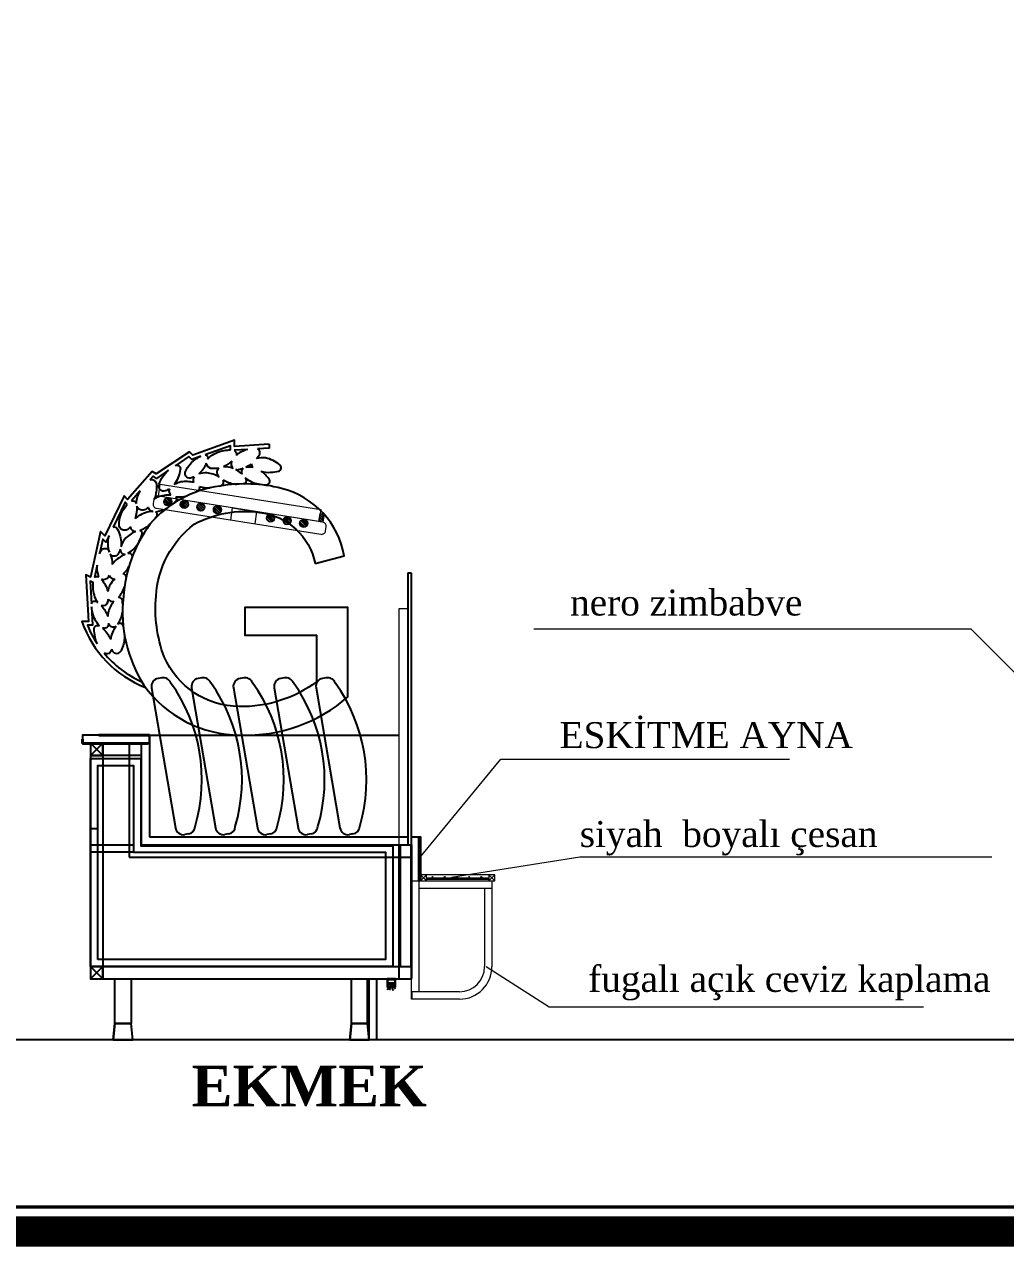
# Model space of a CAD drawing. Header units: millimetres. Extents: x 54215 to 67697, y 23496 to 56611.
# Drawn here: x 56513.3 to 56754.8, y 28009.1 to 28310.1 of the extents above; entities that cross this region are included whole.
import ezdxf

# ---------------------------------------------------------------- set-up
doc = ezdxf.new("R2010")
doc.units = ezdxf.units.MM
doc.linetypes.add('DASHED', pattern=[19.05, 12.7, -6.35])
for name, color, linetype, lineweight in [('ahşap', 27, 'Continuous', 25), ('DEMIR_gor', 154, 'Continuous', 9), ('DEMIR_kesit', 170, 'Continuous', 18), ('mermer', 42, 'Continuous', 25), ('no3_duvar kaplama', 8, 'Continuous', 0), ('no3_kutuprofil kesit', 74, 'Continuous', 18), ('no3_lejand', 255, 'Continuous', 13), ('no3_yazı duvar', 152, 'Continuous', 0), ('t_olcu', 251, 'Continuous', 20), ('tefris', 7, 'Continuous', 25), ('TEFRIS_mutfak_ekipmanlari', 161, 'Continuous', 0), ('çizgi', 7, 'Continuous', 30)]:
    doc.layers.add(name, color=color, linetype=linetype, lineweight=lineweight)
doc.layers.add('cam', color=130, linetype='Continuous')
doc.layers.add('no3_ahsap kesit on', color=7, linetype='Continuous', lineweight=20, true_color=0xfca103)
doc.layers.add('SAC', color=7, linetype='Continuous', lineweight=20, true_color=0x4aed60)
doc.styles.get("Standard").update_dxf_attribs({"font": 'arial.ttf'})
doc.styles.add('style1', font='arial.ttf', dxfattribs={"height": 20})
pattern_1 = [(135, (-69345.68322, 102123.8365), (-0.3367596045, -0.3367596045), []), (135, (-69345.68322, 102124.061), (-0.3367596045, -0.3367596045), [])]

# ---------------------------------------------------------------- blocks, each defined once
blk = doc.blocks.new('ggggggg')
blk.add_line((13801.05, 8892.88), (13801.05, 8893.82))
for points in [[(13800.99, 8893.82), (13792.43, 8893.26), (13792.43, 8894.79), (13782.2, 8891.15), (13781.37, 8891.98), (13773.22, 8886.52), (13772.23, 8887.13), (13766.16, 8880.24), (13765.28, 8881.11), (13760.55, 8871.29), (13759.5, 8872.34), (13757.06, 8861.08), (13755.91, 8861.64), (13756.56, 8850.19), (13754.9, 8850.19, 0.220257), (13770.56, 8833.91, 0.220257)], [(13785.86, 8890.21, -0.052252), (13786.08, 8890.42, -0.147162), (13789.93, 8892.28, -0.02465), (13791.5, 8892.42, -0.02465)], [(13792.35, 8892.32, -0.356992), (13792.94, 8891.08)], [(13795.79, 8892.55, 0.069039), (13793.73, 8891.72, 0.040908), (13792.94, 8891.08)], [(13797.92, 8890.3, 0.016416), (13798.57, 8891.11, 0.459413), (13798.11, 8892.69)], [(13782.54, 8885.81, -0.040122), (13781.65, 8885.47, -0.634112), (13780.43, 8887.14, -0.147462), (13783.11, 8890.27, -0.018992), (13784.14, 8890.85, -0.018992)], [(13785.53, 8889.19, -0.090605), (13784.04, 8886.83, -0.020964), (13783.67, 8886.51, -0.020964)], [(13785.21, 8891.23, -0.480552), (13785.85, 8890.18)], [(13788.61, 8887.92, -0.078564), (13786.67, 8887.88, -0.335303), (13785.53, 8889.19)], [(13791.83, 8889.67, -0.07874), (13789.74, 8888.25)], [(13791.83, 8889.67, 0.358645), (13792.15, 8887.88, 0.333241)], [(13795.27, 8888.18, 0.052946), (13796.61, 8889.01)], [(13796.61, 8889.01, 0.216481), (13797.02, 8888.06)], [(13799.04, 8887.15, 0.0816), (13801.37, 8886.9, 0.031671), (13803.34, 8887.19, 0.631872), (13803.59, 8888.77, 0.124464), (13800.11, 8890.43, 0.091821), (13797.92, 8890.3, 0.091821)], [(13776.43, 8882.84, -0.04629), (13775.45, 8882.31, -0.634212), (13773.91, 8883.95, -0.147354), (13776.23, 8887.42)], [(13777.87, 8888.55, -0.631872), (13779.13, 8887.56, -0.124464), (13777.7, 8883.97, -0.003851), (13777.64, 8883.9, -0.003851)], [(13782.54, 8885.81, 0.321251), (13782.45, 8884.36, 0.321251)], [(13788.71, 8885.78, 0.102296), (13785.63, 8886.76, 0.081529), (13783.67, 8886.51, 0.081529)], [(13788.61, 8887.92, 0.480955), (13788.65, 8885.82, 0.002449), (13788.71, 8885.78, 0.002449)], [(13792.15, 8887.88, 0.004628), (13792.01, 8887.93, 0.094733), (13789.74, 8888.25)], [(13792.77, 8887.56, 0.122601), (13793.47, 8887.58, 0.040541), (13794.63, 8887.9)], [(13794.27, 8886.48, 0.058169), (13792.77, 8887.56, 0.058169)], [(13794.63, 8887.9, 0.326243), (13794.27, 8886.48, 0.326243)], [(13795.19, 8885.49, 0.120364), (13798.3, 8884.04, 0.031671), (13800.28, 8883.81, 0.631872), (13800.92, 8885.28, 0.084685), (13799.04, 8887.15)], [(13797.02, 8888.06, 0.073029), (13795.27, 8888.18, 0.073029)], [(13812.34, 8864.42), (13819.49, 8866.34, 0.293879), (13804.06, 8882.95, 0.102442), (13788.87, 8883.52, 0.185058), (13771.64, 8874.09, 0.140955), (13765.13, 8856.2, 0.170417), (13770.13, 8834.51, 0.241576), (13793.9, 8822.17, 0.190436), (13820.39, 8831.59), (13820.39, 8853.57), (13794.98, 8853.57), (13794.98, 8846.82), (13812.68, 8846.82), (13812.68, 8835.31, -0.167428), (13793.63, 8829.2, -0.293645), (13775.12, 8841.49, -0.11009), (13773.15, 8856.41, -0.216265), (13782.54, 8874.13, -0.158132), (13798.66, 8877.03, -0.321828), (13812.34, 8864.42, 5.251782)], [(13771.63, 8885.04, -0.529784), (13773.26, 8883.94, -0.112395), (13772.75, 8880.35, -0.112395)], [(13776.43, 8882.84, 0.33361), (13776.81, 8881.27, 0.33361)], [(13782.45, 8884.36, 0.100534), (13779.28, 8884.53, 0.072015), (13777.64, 8883.9, 0.072015)], [(13782.75, 8881.96, 0.013505), (13783.49, 8882.39, 0.309294), (13783.87, 8883.44, 0.309294)], [(13783.87, 8883.44, 0.090699), (13786.49, 8883.09)], [(13788.74, 8883.5, 0.006964), (13789.17, 8883.63, 0.471715), (13789.64, 8885.08, 0.471715)], [(13789.64, 8885.08, 0.104172), (13792.48, 8884.03, 0.007197), (13792.93, 8883.98)], [(13794.91, 8884.04, 0.481871), (13795.12, 8885.57)], [(13767.1, 8879.9, -0.364509), (13768.31, 8879.24)], [(13768.31, 8879.24, -0.015222), (13768.32, 8879.34, -0.10387), (13769.22, 8882.3, -0.10387)], [(13776.81, 8881.27, 0.104823), (13773.58, 8880.81, 0.039552), (13772.75, 8880.35, 0.039552)], [(13777.59, 8879.33, 0.009385), (13778.03, 8879.72, 0.377518), (13778.04, 8880.9, 0.377518)], [(13778.04, 8880.9, 0.09482), (13780.79, 8881.12)], [(13766.85, 8873.48, -0.037605), (13766.18, 8872.85, -0.634299), (13764.08, 8874.08, -0.147255), (13765.36, 8878.11, -0.018166), (13766.06, 8879.02)], [(13768.4, 8878.55, -0.081247), (13768, 8875.41, -0.081247)], [(13772.42, 8877.27, 0.124491), (13768.79, 8876.11, 0.044523), (13768, 8875.41, 0.044523)], [(13771.27, 8878.27, -0.03204), (13770.63, 8877.77, -0.466736), (13768.4, 8878.55)], [(13771.27, 8878.27, 0.346555), (13772.26, 8877.26)], [(13772.87, 8875.44, 0.012021), (13773.31, 8876.05, 0.374024), (13773.09, 8877.19, 0.374024)], [(13773.09, 8877.19, 0.093762), (13775.67, 8877.96)], [(13769.16, 8872.6, 0.097901), (13771.59, 8874.01)], [(13761.68, 8867.25, -0.140606), (13761.55, 8871.18, -0.001662), (13761.58, 8871.28)], [(13762.61, 8873.42, -0.402184), (13763.61, 8872.99, -0.124491), (13764.59, 8869.31, -0.03173), (13764.49, 8868.56)], [(13768.13, 8872.34, 0.106038), (13765.47, 8870.45, 0.090467), (13764.49, 8868.56)], [(13766.19, 8866.93, 0.143993), (13768.99, 8869.82, 0.031589), (13769.75, 8871.64, 0.422413), (13769.16, 8872.6)], [(13766.85, 8873.48, 0.399654), (13768.13, 8872.34, 0.399654)], [(13759.27, 8866.85, -0.013271), (13759.61, 8867.62, -0.631445), (13761.57, 8867.49, -0.008143), (13761.68, 8867.25, -0.008143)], [(13764.34, 8867.95, -0.05857), (13763.77, 8866.68, -0.5228), (13761.9, 8866.72, -0.5228)], [(13764.34, 8867.95, 0.465231), (13765.55, 8866.69, 0.465231)], [(13761.9, 8866.72, -0.079694), (13762.39, 8864.21, -0.079694)], [(13765.55, 8866.69, 0.109171), (13762.74, 8864.71, 0.024725), (13762.39, 8864.21, 0.024725)], [(13767.36, 8866.23, 0.399621), (13766.19, 8866.93)], [(13759.06, 8861.18, -0.060546), (13758.95, 8861.48, -0.088005), (13758.65, 8864.03, -0.088005)], [(13765.1, 8861.91, 0.077245), (13766.49, 8863.68)], [(13765.82, 8861.09, 0.34382), (13765.1, 8861.91)], [(13758.79, 8854.83, -0.137994), (13757.66, 8858.58, -0.0182), (13757.7, 8859.73)], [(13757.99, 8860.97, -0.340556), (13759.06, 8861.18)], [(13761.64, 8861.48, -0.02567), (13761.32, 8860.94, -0.34555), (13759.71, 8860.55, -0.34555)], [(13759.71, 8860.55, -0.107177), (13761.28, 8857.6, -0.000846), (13761.28, 8857.58, -0.000846)], [(13763, 8860.62, 0.066929), (13761.73, 8858.95, 0.05998), (13761.28, 8857.58, 0.05998)], [(13761.64, 8861.48, 0.332611), (13763, 8860.62, 0.332611)], [(13763.9, 8856.09, 0.108056), (13765.41, 8858.79)], [(13761.35, 8855.68, -0.03727), (13761.18, 8854.8, -0.389345), (13759.68, 8854.04, -0.389345)], [(13761.35, 8855.68, 0.343057), (13762.79, 8855.17, 0.343057)], [(13764.97, 8854.35, 0.016603), (13764.88, 8855.39, 0.390321), (13763.9, 8856.09, 0.390321)], [(13757.29, 8853.78), (13757.55, 8849.26), (13756.25, 8849.26, 0.050355), (13758.68, 8844.64, 0.050355)], [(13757.25, 8854.53, -0.590539), (13758.54, 8855.01, -0.009867), (13758.79, 8854.83)], [(13759.25, 8849.07, -0.137426), (13757.48, 8852.48, -0.021018), (13757.29, 8853.78)], [(13759.68, 8854.04, -0.075658), (13761.03, 8852.12, -0.03235), (13761.27, 8851.4, -0.03235)], [(13762.79, 8855.17, 0.098941), (13761.39, 8852.43, 0.043033), (13761.27, 8851.4, 0.043033)], [(13761.46, 8849.72, -0.013351), (13761.44, 8849.41, -0.46209), (13759.94, 8848.53, -0.46209)], [(13761.46, 8849.72, 0.004221), (13761.48, 8849.63, 0.459188), (13763.25, 8848.97, 0.459188)], [(13763.73, 8849.44, 0.113386), (13764.92, 8852.45)], [(13765.11, 8848.97, 0.002102), (13765.08, 8849.1, 0.453534), (13763.84, 8849.61, 0.453534)], [(13758.68, 8844.64, -0.062279), (13758.13, 8846.35, -0.031671), (13757.92, 8848.33, -0.56104), (13759.25, 8849.07, -0.56104)], [(13759.94, 8848.53, -0.102272), (13761.86, 8845.99, -0.011798), (13761.96, 8845.72)], [(13763.25, 8848.97, 0.111944), (13761.96, 8845.74, 0.001029), (13761.96, 8845.72)], [(13762.24, 8843.35, 0.016836), (13762.38, 8842.97, 0.634212), (13764.63, 8843.05, 0.122163), (13765.47, 8846.43)], [(13762.24, 8843.35, -0.006066), (13762.23, 8843.21, -0.526215), (13760.35, 8842.39)], [(13760.35, 8842.39, 0.113888), (13769.64, 8835.32)]]:
    blk.add_lwpolyline(points, format="xyb")
for points in [[(13791.5, 8892.42), (13791.5, 8893.46), (13785.21, 8891.23)], [(13795.79, 8892.55), (13792.35, 8892.32)], [(13801.05, 8892.88), (13798.11, 8892.69)], [(13784.14, 8890.85), (13781.96, 8890.08), (13781.25, 8890.78), (13778, 8888.6)], [(13776.2, 8887.39), (13773.25, 8885.41), (13772.41, 8885.92), (13771.63, 8885.04)], [(13769.22, 8882.3), (13767.1, 8879.9)], [(13766.06, 8879.02), (13765.55, 8879.52), (13762.61, 8873.42)], [(13761.58, 8871.28), (13760.82, 8869.7), (13760.05, 8870.47), (13759.27, 8866.85)], [(13758.65, 8864.03), (13757.99, 8860.97)], [(13757.72, 8859.72), (13756.93, 8860.1), (13757.25, 8854.53)]]:
    blk.add_lwpolyline(points)
blk = doc.blocks.new('ekmek')
for p, q in [((1709.68, 744.61), (1708.77, 744.61)), ((1706.77, 742.61), (1706.77, 707.61)), ((1709.68, 705.61), (1708.77, 705.61))]:
    blk.add_line(p, q)
for centre, radius, start, end in [((1708.77, 742.61), 2, 90, 180), ((1709.68, 742.61), 2, 12.9946, 90), ((1674.81, 725.11), 40.96, 334.0108, 25.9892), ((1708.77, 707.61), 2, 180, 270), ((1709.68, 707.61), 2, 270, 347.0054)]:
    blk.add_arc(centre, radius, start, end)

msp = doc.modelspace()

# ---------------------------------------------------------------- hatches: boundary and pattern name
h = msp.add_hatch()
h.set_pattern_fill('ANSI31', color=250, scale=0.025, angle=90, style=0)
h.set_pattern_definition([(135, (53241.73883, 27974.82731), (-0.0561266008, -0.0561266008), [])])
h.paths.add_polyline_path([(56602.72, 28073.95), (56604.42, 28073.95), (56604.42, 28073.8), (56602.72, 28073.8)])
h = msp.add_hatch()
h.set_pattern_fill('ANSI31', color=250, scale=0.025, angle=90, style=0)
h.set_pattern_definition([(135, (53241.73875, 27974.82738), (-0.0561266008, -0.0561266008), [])])
h.paths.add_polyline_path([(56602.72, 28073.95), (56604.42, 28073.95), (56604.42, 28073.8), (56602.72, 28073.8)])
h = msp.add_hatch(color=256)
h.paths.add_polyline_path([(56604.17, 28073.8), (56604.17, 28073.6), (56602.97, 28073.6), (56602.97, 28073.8)])
h.paths.add_polyline_path([(56603.87, 28073.6), (56603.87, 28073.4), (56603.57, 28073.4), (56603.27, 28073.4), (56603.27, 28073.6)])
h = msp.add_hatch(color=256)
h.paths.add_polyline_path([(56604.17, 28073.8), (56604.17, 28073.6), (56602.97, 28073.6), (56602.97, 28073.8)])
h.paths.add_polyline_path([(56603.87, 28073.6), (56603.87, 28073.4), (56603.57, 28073.4), (56603.27, 28073.4), (56603.27, 28073.6)])
at = {"layer": 'DEMIR_kesit'}
h = msp.add_hatch(dxfattribs=at)
h.set_pattern_fill('ANSI32', color=2, scale=0.05, angle=90)
h.set_pattern_definition(pattern_1)
edge = h.paths.add_edge_path()
edge.add_arc((56548.54, 28192.485), 1, 0, 360)
edge = h.paths.add_edge_path()
edge.add_arc((56552.614, 28191.84), 1, 0, 360)
edge = h.paths.add_edge_path()
edge.add_arc((56556.688, 28191.194), 1, 0, 360)
edge = h.paths.add_edge_path()
edge.add_arc((56560.762, 28190.549), 1, 0, 360)
edge = h.paths.add_edge_path()
edge.add_arc((56573.849, 28188.476), 1, 0, 360)
edge = h.paths.add_edge_path()
edge.add_arc((56577.923, 28187.831), 1, 0, 360)
edge = h.paths.add_edge_path()
edge.add_arc((56581.998, 28187.186), 1, 0, 360)
h = msp.add_hatch(dxfattribs=at)
h.set_pattern_fill('ANSI32', color=2, scale=0.05, angle=90)
h.set_pattern_definition(pattern_1)
h.paths.add_polyline_path([(56585.734, 28187.606), (56586.047, 28189.582), (56587.035, 28189.425), (56586.722, 28187.45)])

# ---------------------------------------------------------------- linework, layer by layer
for p, q in [((56607.637, 28175), (56608.437, 28175)), ((56607.537, 28166.184), (56607.637, 28166.184)), ((56608.437, 28166.184), (56608.537, 28166.184)), ((56604.17, 28073.6), (56602.97, 28073.6)), ((56604.17, 28073.6), (56602.97, 28073.6)), ((56603.57, 28073.4), (56603.27, 28073.4)), ((56603.57, 28073.4), (56603.27, 28073.4)), ((56603.57, 28073.4), (56603.87, 28073.4)), ((56603.57, 28073.4), (56603.87, 28073.4)), ((56608.537, 28071.8), (56608.537, 28070)), ((56915.142, 28060), (55897.877, 28060))]:
    msp.add_line(p, q)
at = {"color": 6}
msp.add_line((56527.537, 28135), (56527.537, 28133), dxfattribs=at)
at = {"color": 150, "lineweight": 40}
for p, q in [((56544.037, 28135), (56531.537, 28135)), ((56527.537, 28134), (56527.537, 28133)), ((56527.537, 28133), (56543.537, 28133))]:
    msp.add_line(p, q, dxfattribs=at)
at = {"color": 5}
for p, q in [((56539.037, 28133.003), (56539.037, 28104.997)), ((56542.037, 28133.003), (56542.037, 28107.997)), ((56542.037, 28107.997), (56608.537, 28107.997)), ((56539.037, 28104.997), (56608.537, 28104.997)), ((56605.537, 28078), (56608.537, 28078))]:
    msp.add_line(p, q, dxfattribs=at)
at = {"color": 240, "true_color": 0xed1f24}
msp.add_line((56608.537, 28109.997), (56610.337, 28109.997), dxfattribs=at)
at = {"color": 21}
for p, q in [((56532.537, 28075), (56534.287, 28075)), ((56532.537, 28075), (56534.287, 28075)), ((56535.537, 28064), (56535.537, 28075)), ((56535.537, 28064), (56535.537, 28075)), ((56593.744, 28064), (56593.744, 28075)), ((56593.744, 28064), (56593.744, 28075)), ((56535.14, 28060), (56535.537, 28064)), ((56535.14, 28060), (56535.537, 28064)), ((56593.346, 28060), (56593.744, 28064)), ((56593.346, 28060), (56593.744, 28064))]:
    msp.add_line(p, q, dxfattribs=at)
at = {"color": 250}
for p, q in [((56597.744, 28064), (56597.744, 28075)), ((56597.744, 28064), (56597.744, 28075)), ((56598.141, 28060), (56598.141, 28075)), ((56598.141, 28060), (56598.141, 28075)), ((56599.941, 28075), (56599.941, 28060)), ((56599.941, 28075), (56599.941, 28060)), ((56598.141, 28060), (56597.744, 28064)), ((56598.141, 28060), (56597.744, 28064))]:
    msp.add_line(p, q, dxfattribs=at)
at = {"color": 2, "linetype": 'DASHED'}
for p, q in [((56603.42, 28073.324), (56602.493, 28072.309)), ((56603.42, 28073.324), (56602.493, 28072.309)), ((56603.51, 28073.303), (56603.055, 28072.184)), ((56603.51, 28073.303), (56603.055, 28072.184)), ((56603.703, 28073.274), (56603.985, 28072.142)), ((56603.703, 28073.274), (56603.985, 28072.142))]:
    msp.add_line(p, q, dxfattribs=at)
at = {"color": 1}
for p, q in [((56535.537, 28064), (56539.537, 28064)), ((56535.537, 28064), (56539.537, 28064)), ((56593.744, 28064), (56597.744, 28064)), ((56593.744, 28064), (56597.744, 28064))]:
    msp.add_line(p, q, dxfattribs=at)
at = {"color": 5}
for points in [[(56544.037, 28133.003), (56529.537, 28133.003), (56529.537, 28075), (56608.537, 28075), (56608.537, 28107.998)], [(56532.537, 28133.003), (56529.537, 28133.003), (56529.537, 28130.003), (56532.537, 28130.003), (56532.537, 28133.003), (56529.537, 28130.003), (56532.537, 28130.003), (56529.537, 28133.003)], [(56542.037, 28133), (56532.537, 28133.003), (56532.537, 28075), (56605.537, 28075), (56605.537, 28107.998)], [(56542.037, 28130.003), (56529.537, 28130.003), (56529.537, 28078), (56605.537, 28078), (56605.537, 28107.998)], [(56532.537, 28078), (56529.537, 28078), (56529.537, 28075), (56532.537, 28075), (56532.537, 28078), (56529.537, 28075), (56532.537, 28075), (56529.537, 28078)]]:
    msp.add_lwpolyline(points, dxfattribs=at)
msp.add_lwpolyline([(56610.337, 28109.997), (56610.737, 28109.997), (56610.737, 28099.131), (56610.337, 28099.131)], close=True)
at = {"color": 21}
for points in [[(56535.537, 28075), (56539.537, 28075), (56539.537, 28064), (56535.537, 28064)], [(56593.744, 28075), (56597.744, 28075), (56597.744, 28064), (56593.744, 28064)]]:
    msp.add_lwpolyline(points, close=True, dxfattribs=at)
at = {"color": 5}
for points in [[(56535.537, 28075), (56539.537, 28075), (56539.537, 28064), (56535.537, 28064)], [(56593.744, 28075), (56597.744, 28075), (56597.744, 28064), (56593.744, 28064)]]:
    msp.add_lwpolyline(points, close=True, dxfattribs=at)
at = {"color": 250}
msp.add_lwpolyline([(56604.27, 28073.15), (56604.27, 28073), (56604.57, 28073), (56604.57, 28075), (56602.57, 28075), (56602.57, 28073), (56602.87, 28073), (56602.87, 28073.15), (56602.72, 28073.15), (56602.72, 28073.35), (56602.87, 28073.35), (56602.87, 28073.5), (56602.72, 28073.5), (56602.72, 28073.8), (56604.42, 28073.8), (56604.42, 28073.5), (56604.27, 28073.5), (56604.27, 28073.35), (56604.42, 28073.35), (56604.42, 28073.15), (56604.27, 28073.15), (56604.27, 28073.15), (56604.42, 28073.15), (56604.42, 28073.35), (56604.27, 28073.35), (56604.27, 28073.5), (56604.42, 28073.5), (56604.42, 28073.8), (56604.42, 28073.95), (56602.72, 28073.95), (56602.72, 28073.8), (56602.72, 28074.85), (56604.42, 28074.85), (56604.42, 28073.95)], dxfattribs=at)
msp.add_lwpolyline([(56604.27, 28073.15), (56604.27, 28073), (56604.57, 28073), (56604.57, 28075), (56602.57, 28075), (56602.57, 28073), (56602.87, 28073), (56602.87, 28073.15), (56602.72, 28073.15), (56602.72, 28073.35), (56602.87, 28073.35), (56602.87, 28073.5), (56602.72, 28073.5), (56602.72, 28073.8), (56604.42, 28073.8), (56604.42, 28073.5), (56604.27, 28073.5), (56604.27, 28073.35), (56604.42, 28073.35), (56604.42, 28073.15), (56604.27, 28073.15), (56604.27, 28073.15), (56604.42, 28073.15), (56604.42, 28073.35), (56604.27, 28073.35), (56604.27, 28073.5), (56604.42, 28073.5), (56604.42, 28073.8), (56604.42, 28073.95), (56602.72, 28073.95), (56602.72, 28073.8), (56602.72, 28074.85), (56604.42, 28074.85), (56604.42, 28073.95)], dxfattribs=at)
at = {"color": 21}
for points in [[(56535.537, 28064), (56535.14, 28060), (56539.935, 28060), (56539.537, 28064), (56535.537, 28064)], [(56535.537, 28064), (56535.14, 28060), (56539.935, 28060), (56539.537, 28064), (56535.537, 28064)], [(56593.744, 28064), (56593.346, 28060), (56598.141, 28060), (56597.744, 28064), (56593.744, 28064)], [(56593.744, 28064), (56593.346, 28060), (56598.141, 28060), (56597.744, 28064), (56593.744, 28064)]]:
    msp.add_lwpolyline(points, dxfattribs=at)
at = {"layer": 'ahşap'}
for p, q in [((56544.037, 28135), (56544.037, 28109.997)), ((56544.037, 28135), (56605.537, 28135)), ((56542.037, 28133.003), (56542.037, 28109.997)), ((56544.037, 28109.997), (56607.537, 28109.997)), ((56544.037, 28107.997), (56605.037, 28107.997))]:
    msp.add_line(p, q, dxfattribs=at)
at = {"layer": 'ahşap', "color": 9}
for p, q in [((56529.537, 28107.997), (56529.537, 28111.997)), ((56529.537, 28111.997), (56531.337, 28111.997)), ((56608.537, 28108.003), (56608.537, 28075.125))]:
    msp.add_line(p, q, dxfattribs=at)
msp.add_lwpolyline([(56529.537, 28078), (56529.537, 28129.303), (56541.837, 28129.303), (56541.937, 28129.303), (56541.937, 28107.797), (56603.937, 28107.797), (56603.937, 28078), (56529.537, 28077.999)], dxfattribs=at)
for points in [[(56531.337, 28079.799), (56531.337, 28127.503), (56540.137, 28127.503), (56540.137, 28106.197), (56602.137, 28106.197), (56602.137, 28079.8)], [(56529.537, 28107.997), (56540.137, 28107.997), (56540.137, 28106.197), (56529.537, 28106.197)]]:
    msp.add_lwpolyline(points, close=True, dxfattribs=at)
at = {"layer": 'cam'}
for p, q in [((56607.637, 28175), (56607.637, 28107.997)), ((56608.437, 28175), (56608.437, 28107.997))]:
    msp.add_line(p, q, dxfattribs=at)
at = {"layer": 'DEMIR_gor', "color": 2}
msp.add_lwpolyline([(56545.758, 28190.901), (56586.253, 28184.487, 0.4142136), (56587.397, 28185.318), (56587.553, 28186.306, 0.4142136), (56586.722, 28187.45), (56546.227, 28193.864, 0.4142136), (56545.083, 28193.032), (56544.926, 28192.045, 0.4142136)], format="xyb", close=True, dxfattribs=at)
at = {"layer": 'DEMIR_kesit', "color": 1, "ltscale": 0.1}
msp.add_lwpolyline([(56564.03, 28188.007), (56564.499, 28190.97), (56570.425, 28190.031), (56569.956, 28187.068)], dxfattribs=at)
at = {"layer": 'DEMIR_kesit', "color": 2, "ltscale": 0.1}
msp.add_lwpolyline([(56585.734, 28187.606), (56586.047, 28189.582), (56587.035, 28189.425), (56586.722, 28187.45), (56585.734, 28187.606)], dxfattribs=at)
for centre in [(56548.54, 28192.485), (56552.614, 28191.84), (56556.688, 28191.194), (56560.762, 28190.549), (56573.849, 28188.476), (56577.923, 28187.831), (56581.998, 28187.186)]:
    msp.add_circle(centre, 1, dxfattribs=at)
at = {"layer": 'mermer'}
msp.add_lwpolyline([(56544.037, 28134.08), (56544.037, 28135), (56527.537, 28135), (56527.537, 28133), (56544.037, 28133), (56544.037, 28134.08)], dxfattribs=at)
at = {"layer": 'no3_ahsap kesit on'}
for p, q in [((56610.337, 28109.997), (56610.337, 28099.131)), ((56610.337, 28099.131), (56628.337, 28099.131)), ((56628.337, 28099.131), (56628.337, 28078)), ((56610.337, 28097.331), (56628.337, 28097.331)), ((56626.537, 28097.331), (56626.537, 28078)), ((56620.337, 28071.8), (56608.537, 28071.8)), ((56620.337, 28070), (56608.537, 28070))]:
    msp.add_line(p, q, dxfattribs=at)
for points in [[(56608.537, 28071.8), (56608.537, 28109.997), (56610.337, 28109.997)], [(56608.537, 28109.997), (56608.537, 28108.197), (56608.537, 28108.197), (56608.537, 28099.131), (56610.337, 28099.131), (56610.337, 28109.997), (56608.537, 28109.997)], [(56610.337, 28108.197), (56610.337, 28071.8)]]:
    msp.add_lwpolyline(points, dxfattribs=at)
for radius in [8, 6.2]:
    msp.add_arc((56620.337, 28078), radius, 270, 0, dxfattribs=at)
at = {"layer": 'no3_duvar kaplama'}
for p, q in [((56627.587, 28100.631), (56612.237, 28100.631)), ((56612.237, 28099.881), (56627.587, 28099.881)), ((56612.237, 28099.581), (56627.587, 28099.581))]:
    msp.add_line(p, q, dxfattribs=at)
at = {"layer": 'no3_kutuprofil kesit'}
for p, q in [((56612.237, 28100.631), (56610.737, 28099.131)), ((56612.237, 28099.131), (56610.737, 28100.631)), ((56629.087, 28100.631), (56627.587, 28099.131)), ((56629.087, 28099.131), (56627.587, 28100.631))]:
    msp.add_line(p, q, dxfattribs=at)
for points in [[(56610.737, 28099.131), (56612.237, 28099.131), (56612.237, 28100.631), (56610.737, 28100.631)], [(56627.587, 28099.131), (56629.087, 28099.131), (56629.087, 28100.631), (56627.587, 28100.631)]]:
    msp.add_lwpolyline(points, close=True, dxfattribs=at)
for centre in [(56613.726, 28100.031), (56616.726, 28100.031), (56619.726, 28100.031), (56622.726, 28100.031), (56625.726, 28100.031)]:
    msp.add_circle(centre, 0.15, dxfattribs=at)
at = {"layer": 'no3_lejand', "color": 1, "const_width": 7.466}
msp.add_lwpolyline([(58460.835, 28012.793), (54731.633, 28012.793), (54731.633, 28592.793), (58460.835, 28592.793), (58460.835, 28277.173, -0.4142136), (58450.8, 28267.139), (58299.278, 28267.139, 0.4142136), (58295.264, 28263.125), (58295.264, 28165.59, 0.4142136), (58299.278, 28161.576), (58450.8, 28161.576, -0.4142136), (58460.835, 28151.541), (58460.835, 28012.793)], format="xyb", dxfattribs=at)
at = {"layer": 'no3_lejand', "color": 252, "const_width": 0.854}
msp.add_lwpolyline([(58454.814, 28277.173, -0.4142136), (58450.8, 28273.159), (58299.278, 28273.159, 0.4142136), (58289.243, 28263.125), (58289.243, 28165.59, 0.4142136), (58299.278, 28155.555), (58450.8, 28155.555, -0.4142136), (58454.814, 28151.541), (58454.814, 28018.813), (54737.654, 28018.813), (54737.654, 28586.772), (58454.814, 28586.772), (58454.814, 28277.173)], format="xyb", dxfattribs=at)
at = {"layer": 'no3_yazı duvar'}
for p, q in [((56610.337, 28104.564), (56630.513, 28129.115)), ((56630.513, 28129.115), (56701.553, 28129.115)), ((56618.377, 28100.031), (56649.962, 28105.016, 0)), ((56649.962, 28105.016, 0), (56751.374, 28105.016, 0)), ((56626.96, 28078), (56642.465, 28068.107)), ((56642.465, 28068.107), (56734.54, 28068.107))]:
    msp.add_line(p, q, dxfattribs=at)
msp.add_lwpolyline([(56765.626, 28141.803), (56746.342, 28161.086), (56638.681, 28161.086)], dxfattribs=at)
at = {"layer": 'SAC', "linetype": 'Continuous'}
for p, q in [((56605.537, 28108.054), (56605.537, 28166.184)), ((56605.537, 28108.003), (56605.537, 28166.184)), ((56605.537, 28166.184), (56607.537, 28166.184)), ((56608.537, 28108), (56608.537, 28166.184)), ((56608.537, 28166.184), (56608.537, 28108.003)), ((56608.537, 28108), (56605.537, 28108)), ((56605.887, 28078), (56605.887, 28108)), ((56608.387, 28078.003), (56608.387, 28108)), ((56608.387, 28108), (56608.387, 28078)), ((56608.387, 28078), (56605.887, 28078))]:
    msp.add_line(p, q, dxfattribs=at)
at = {"layer": 'SAC'}
for p, q in [((56607.537, 28166.184), (56607.537, 28107.997)), ((56608.537, 28166.184), (56608.537, 28107.997))]:
    msp.add_line(p, q, dxfattribs=at)
at = {"layer": 't_olcu', "color": 40}
msp.add_line((56603.828, 28073.33), (56604.532, 28072.432), dxfattribs=at)
msp.add_line((56603.828, 28073.33), (56604.532, 28072.432), dxfattribs=at)
at = {"layer": 'TEFRIS_mutfak_ekipmanlari'}
msp.add_lwpolyline([(56585.734, 28187.606), (56546.227, 28193.864), (56546.696, 28196.827), (56586.204, 28190.569)], close=True, dxfattribs=at)
at = {"layer": 'çizgi', "lineweight": 13}
msp.add_line((56603.57, 28075), (56608.537, 28075), dxfattribs=at)
msp.add_line((56603.57, 28075), (56608.537, 28075), dxfattribs=at)

# ---------------------------------------------------------------- block references
msp.add_blockref('ggggggg', (42772.504, 19312.854))
at = {"rotation": 9.694904174056056}
for p in [(54987.205, 27127.242), (54997.076, 27127.242), (55007.366, 27127.242), (55017.411, 27127.242), (55027.701, 27127.242)]:
    msp.add_blockref('ekmek', p, dxfattribs=at)

# ---------------------------------------------------------------- texts
at = {"layer": 'no3_yazı duvar', "char_height": 6.4, "width": 156.91165, "attachment_point": 1, "style": 'style1'}
for s, insert in [('{\\fGeorgia|b0|i0|c162|p18;nero zimbabve}', (56647.582, 28170.887, -0.001)), ('{\\fGeorgia|b0|i0|c162|p18;ESKİTME AYNA}', (56644.986, 28138.229, 0)), ('{\\fGeorgia|b0|i0|c162|p18;siyah  boyalı çesan}', (56649.962, 28113.876, 0)), ('{\\fGeorgia|b0|i0|c162|p18;fugalı açık ceviz kaplama}', (56652.031, 28078.186, 0))]:
    msp.add_mtext(s, dxfattribs=dict(at, insert=insert))
at = {"layer": 'tefris', "color": 11, "true_color": 0xf27172, "insert": (56554.402, 28053.597), "char_height": 10, "width": 197.05372, "attachment_point": 1}
msp.add_mtext('{\\fTimes New Roman|b1|i0|c162|p18;EKMEK}', dxfattribs=at)

doc.saveas('drawing.dxf')
